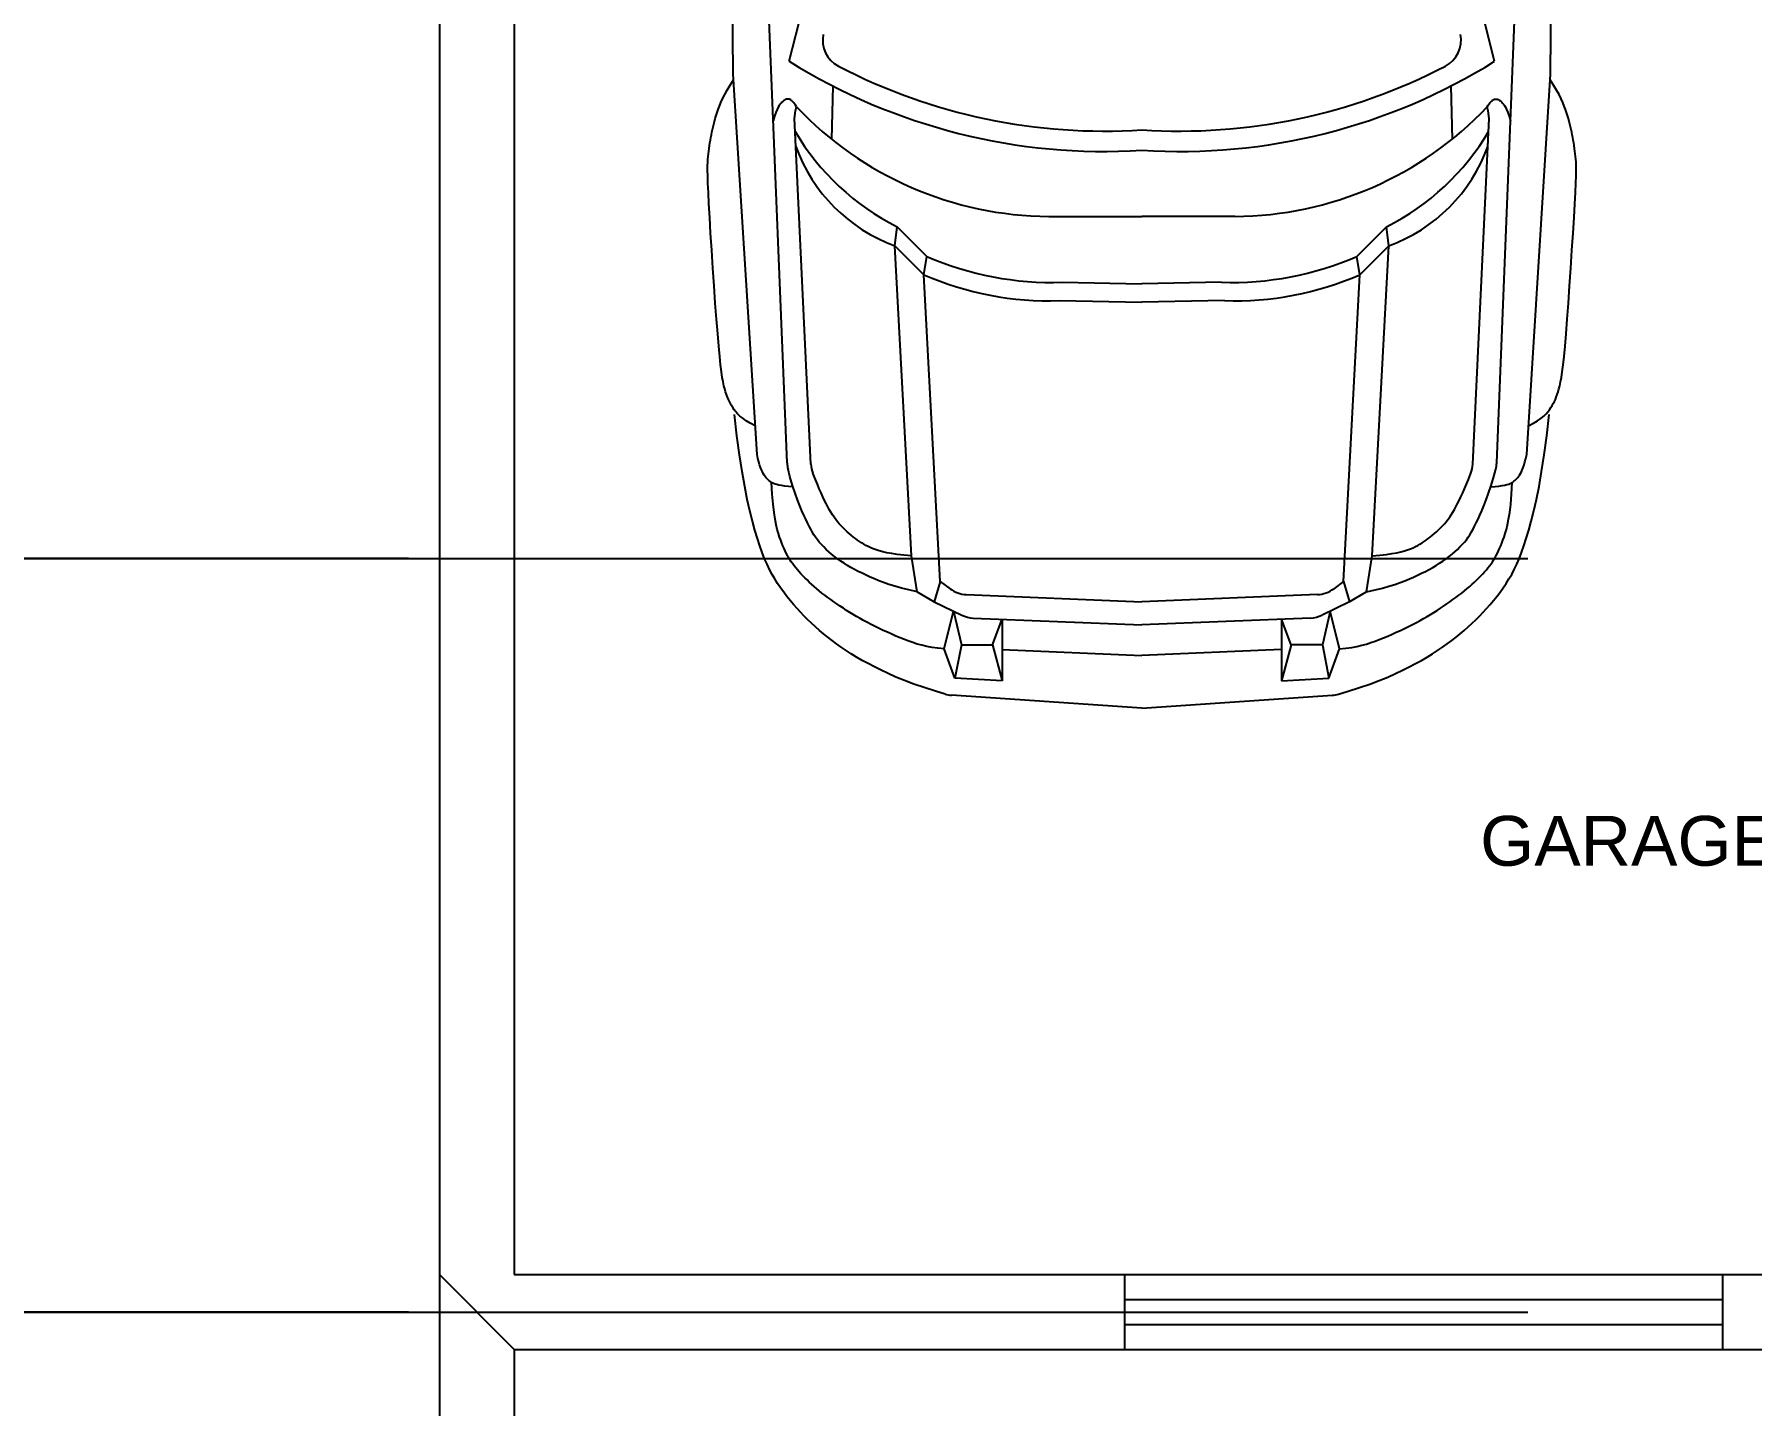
# Model space of a CAD drawing. Header units: inches. Extents: x -370 to 18, y -197 to 199.
# Drawn here: x -317.702 to -314.256, y 108.171 to 110.922 of the extents above; entities that cross this region are included whole.
import ezdxf
from ezdxf.enums import TextEntityAlignment as Align

# ---------------------------------------------------------------- set-up
doc = ezdxf.new("R2010")
doc.units = ezdxf.units.IN
doc.header["$MEASUREMENT"] = 0
doc.header["$PDMODE"] = 34
doc.header["$PDSIZE"] = 0.2
doc.linetypes.add('CENTER2', pattern=[28.575, 19.05, -3.175, 3.175, -3.175])
doc.layers.add('MUEBLES', color=7, linetype='Continuous')
doc.styles.get("Standard").update_dxf_attribs({"font": 'arial.ttf'})
doc.dimstyles.new('E100', dxfattribs={"dimtxt": 0.15, "dimasz": 0.15, "dimexe": 0.15, "dimexo": 0.0625, "dimgap": 0.09, "dimtad": 1, "dimzin": 0, "dimdsep": 46, "dimtxsty": 'Standard', "dimblk": 'DOTSMALL', "dimcen": 0.09, "dimdle": 0.15, "dimclrd": 1, "dimclre": 1, "dimclrt": 2, "dimazin": 0, "dimtfac": 1, "dimtofl": 0, "dimtmove": 1, "dimatfit": 1, "dimldrblk": 'OPEN90', "dimfxl": 1, "dimtolj": 1, "dimtzin": 0, "dimarcsym": 0})

# ---------------------------------------------------------------- blocks, each defined once
blk = doc.blocks.new('a4')
at = {"color": 1}
for p, q in [((172.198, 151.7936), (172.9613, 151.8413)), ((172.9613, 151.8413), (173.2106, 151.8435)), ((172.0645, 151.8028), (172.085, 151.8079)), ((172.085, 151.8079), (172.1082, 151.8131)), ((172.1082, 151.8131), (172.1344, 151.8183)), ((172.1344, 151.8183), (172.1642, 151.8236)), ((172.1642, 151.8236), (172.1978, 151.8287)), ((172.1978, 151.8287), (172.2358, 151.8339)), ((172.2358, 151.8339), (172.2785, 151.8389)), ((171.9676, 151.7686), (171.978, 151.7736)), ((171.978, 151.7736), (171.9892, 151.7785)), ((171.9892, 151.7785), (172.0014, 151.7833)), ((172.0014, 151.7833), (172.0149, 151.7881)), ((172.0149, 151.7881), (172.0298, 151.7929)), ((172.0298, 151.7929), (172.0462, 151.7978)), ((172.0462, 151.7978), (172.0645, 151.8028)), ((172.1815, 151.7334), (173.1717, 151.7733)), ((171.9135, 151.7337), (171.9219, 151.7401)), ((171.9219, 151.7401), (171.9305, 151.7463)), ((171.9305, 151.7463), (171.9394, 151.7523)), ((171.9394, 151.7523), (171.9485, 151.758)), ((171.9485, 151.758), (171.9578, 151.7634)), ((171.9578, 151.7634), (171.9676, 151.7686)), ((171.8742, 151.699), (171.8817, 151.7062)), ((171.8817, 151.7062), (171.8894, 151.7133)), ((171.8894, 151.7133), (171.8972, 151.7203)), ((171.8972, 151.7203), (171.9053, 151.7271)), ((171.9053, 151.7271), (171.9135, 151.7337)), ((172.0764, 151.6997), (172.0854, 151.7036)), ((172.0854, 151.7036), (172.0956, 151.7079)), ((172.0956, 151.7079), (172.1073, 151.7124)), ((172.1073, 151.7124), (172.1208, 151.7172)), ((172.1208, 151.7172), (172.1364, 151.7222)), ((172.1364, 151.7222), (172.1544, 151.7275)), ((172.1544, 151.7275), (172.1686, 151.7314)), ((172.1792, 151.6854), (172.8726, 151.7186)), ((172.9871, 151.7293), (173.5299, 151.5915)), ((171.8385, 151.6604), (171.8454, 151.6685)), ((171.8454, 151.6685), (171.8524, 151.6764)), ((171.8524, 151.6764), (171.8596, 151.6841)), ((171.8596, 151.6841), (171.8668, 151.6916)), ((171.8668, 151.6916), (171.8742, 151.699)), ((172.0176, 151.6644), (172.0225, 151.6687)), ((172.0225, 151.6687), (172.0274, 151.6726)), ((172.0274, 151.6726), (172.0323, 151.6762)), ((172.0323, 151.6762), (172.0374, 151.6796)), ((172.0374, 151.6796), (172.0428, 151.6828)), ((172.0428, 151.6828), (172.0485, 151.686)), ((172.0485, 151.686), (172.0546, 151.6892)), ((172.0546, 151.6892), (172.0612, 151.6925)), ((172.0612, 151.6925), (172.0685, 151.696)), ((172.0685, 151.696), (172.0764, 151.6997)), ((172.1213, 151.6652), (172.1296, 151.6688)), ((172.1296, 151.6688), (172.1386, 151.6726)), ((172.1386, 151.6726), (172.1483, 151.6766)), ((172.1483, 151.6766), (172.1605, 151.6814)), ((171.8116, 151.6248), (171.8182, 151.6342)), ((171.8182, 151.6342), (171.8249, 151.6432)), ((171.8249, 151.6432), (171.8317, 151.6519)), ((171.8317, 151.6519), (171.8385, 151.6604)), ((171.9889, 151.6319), (171.9935, 151.638)), ((171.9935, 151.638), (171.9982, 151.6439)), ((171.9982, 151.6439), (172.003, 151.6495)), ((172.003, 151.6495), (172.0078, 151.6548)), ((172.0078, 151.6548), (172.0127, 151.6598)), ((172.0127, 151.6598), (172.0176, 151.6644)), ((172.0635, 151.6323), (172.0679, 151.6357)), ((172.0679, 151.6357), (172.0724, 151.639)), ((172.0724, 151.639), (172.0772, 151.6423)), ((172.0772, 151.6423), (172.0823, 151.6455)), ((172.0823, 151.6455), (172.0877, 151.6486)), ((172.0877, 151.6486), (172.0935, 151.6518)), ((172.0935, 151.6518), (172.0997, 151.655)), ((172.0997, 151.655), (172.1063, 151.6583)), ((172.1063, 151.6583), (172.1135, 151.6617)), ((172.1135, 151.6617), (172.1213, 151.6652)), ((172.9374, 151.6415), (172.8308, 151.6439)), ((171.7918, 151.5939), (171.7984, 151.6047)), ((171.7984, 151.6047), (171.805, 151.615)), ((171.805, 151.615), (171.8116, 151.6248)), ((171.9677, 151.5979), (171.9717, 151.6051)), ((171.9717, 151.6051), (171.9758, 151.6121)), ((171.9758, 151.6121), (171.98, 151.6189)), ((171.98, 151.6189), (171.9844, 151.6255)), ((171.9844, 151.6255), (171.9889, 151.6319)), ((172.0295, 151.5961), (172.0327, 151.6003)), ((172.0327, 151.6003), (172.0361, 151.6045)), ((172.0361, 151.6045), (172.0396, 151.6087)), ((172.0396, 151.6087), (172.0433, 151.6128)), ((172.0433, 151.6128), (172.0471, 151.617)), ((172.0471, 151.617), (172.0511, 151.621)), ((172.0511, 151.621), (172.0551, 151.6249)), ((172.0551, 151.6249), (172.0593, 151.6287)), ((172.0593, 151.6287), (172.0635, 151.6323)), ((171.772, 151.558), (171.7787, 151.5706)), ((171.7787, 151.5706), (171.7853, 151.5826)), ((171.7853, 151.5826), (171.7918, 151.5939)), ((171.9487, 151.5582), (171.9524, 151.5666)), ((171.9524, 151.5666), (171.9562, 151.5748)), ((171.9562, 151.5748), (171.96, 151.5827)), ((171.96, 151.5827), (171.9638, 151.5904)), ((171.9638, 151.5904), (171.9677, 151.5979)), ((172.0092, 151.5604), (172.0113, 151.5656)), ((172.0113, 151.5656), (172.0136, 151.5705)), ((172.0136, 151.5705), (172.0159, 151.5751)), ((172.0159, 151.5751), (172.0184, 151.5795)), ((172.0184, 151.5795), (172.0209, 151.5838)), ((172.0209, 151.5838), (172.0236, 151.5879)), ((172.0236, 151.5879), (172.0265, 151.592)), ((172.0265, 151.592), (172.0295, 151.5961)), ((171.7518, 151.5149), (171.7586, 151.5304)), ((171.7586, 151.5304), (171.7653, 151.5447)), ((171.7653, 151.5447), (171.772, 151.558)), ((171.9376, 151.5291), (171.9413, 151.5396)), ((171.9413, 151.5396), (171.945, 151.5493)), ((171.945, 151.5493), (171.9487, 151.5582)), ((171.9995, 151.5234), (172.0013, 151.5331)), ((172.0013, 151.5331), (172.0031, 151.5413)), ((172.0031, 151.5413), (172.0051, 151.5485)), ((172.0051, 151.5485), (172.0071, 151.5548)), ((172.0071, 151.5548), (172.0092, 151.5604)), ((171.7378, 151.4792), (171.7448, 151.4979)), ((171.7448, 151.4979), (171.7518, 151.5149)), ((171.9265, 151.4892), (171.9302, 151.5041)), ((171.9302, 151.5041), (171.9339, 151.5173)), ((171.9339, 151.5173), (171.9376, 151.5291)), ((171.995, 151.4839), (172.617, 151.5169)), ((171.995, 151.4839), (171.9964, 151.4991)), ((171.9964, 151.4991), (171.9979, 151.5122)), ((171.9979, 151.5122), (171.9995, 151.5234)), ((172.617, 151.5169), (172.5589, 151.4587)), ((172.6552, 151.5126), (172.5958, 151.453)), ((172.617, 151.5169), (172.6552, 151.5126)), ((171.7306, 151.4585), (171.7378, 151.4792)), ((171.9229, 151.4725), (171.9028, 151.438)), ((171.9229, 151.4725), (171.9265, 151.4892)), ((171.9229, 151.4725), (171.995, 151.4839)), ((171.7175, 151.4163), (171.7232, 151.4355)), ((171.7232, 151.4355), (171.7306, 151.4585)), ((171.9028, 151.438), (171.876, 151.383)), ((171.9438, 151.426), (171.9028, 151.438)), ((171.9438, 151.426), (171.929, 151.4064)), ((171.9438, 151.426), (172.5589, 151.4587)), ((172.5589, 151.4587), (172.5958, 151.453)), ((171.6892, 151.0215), (171.7153, 151.4036)), ((171.7443, 151.3018), (171.7494, 151.3965)), ((171.7494, 151.3965), (171.8087, 151.4183)), ((171.8165, 151.3837), (171.7494, 151.3965)), ((171.8087, 151.4183), (171.884, 151.3993)), ((171.884, 151.3993), (171.8165, 151.3837)), ((171.8165, 151.3837), (171.8165, 151.3209)), ((171.8702, 151.3598), (171.8563, 151.0215)), ((171.9174, 151.3738), (171.9029, 151.0215)), ((171.8165, 151.3209), (171.7443, 151.3018)), ((171.8678, 151.3018), (171.7443, 151.3018)), ((171.8068, 151.3018), (171.7953, 151.0215)), ((171.8165, 151.3209), (171.8678, 151.3018)), ((172.5069, 151.1871), (172.5038, 151.0215)), ((172.6759, 151.2084), (172.6759, 151.0215)), ((172.5438, 151.1814), (172.5408, 151.0215)), ((171.6892, 151.0215), (171.7153, 150.6394)), ((171.8068, 150.7413), (171.7953, 151.0215)), ((171.8702, 150.6833), (171.8563, 151.0215)), ((171.9174, 150.6693), (171.9029, 151.0215)), ((172.5069, 150.8559), (172.5038, 151.0215)), ((172.5438, 150.8617), (172.5408, 151.0215)), ((172.6759, 150.8347), (172.6759, 151.0215)), ((171.8165, 150.7222), (171.7443, 150.7413)), ((171.7443, 150.7413), (171.7494, 150.6466)), ((171.8678, 150.7413), (171.7443, 150.7413)), ((171.8165, 150.7222), (171.8678, 150.7413)), ((171.8165, 150.6594), (171.8165, 150.7222)), ((171.8165, 150.6594), (171.7494, 150.6466)), ((171.7494, 150.6466), (171.8087, 150.6247)), ((171.8087, 150.6247), (171.884, 150.6438)), ((171.884, 150.6438), (171.8165, 150.6594)), ((171.9028, 150.6051), (171.876, 150.6601)), ((171.9438, 150.617), (171.929, 150.6367)), ((171.7175, 150.6268), (171.7232, 150.6076)), ((171.7232, 150.6076), (171.7306, 150.5846)), ((171.9438, 150.617), (171.9028, 150.6051)), ((171.9229, 150.5706), (171.9028, 150.6051)), ((171.9438, 150.617), (172.5589, 150.5843)), ((171.7306, 150.5846), (171.7378, 150.5639)), ((171.9229, 150.5706), (171.9265, 150.5538)), ((171.9229, 150.5706), (171.995, 150.5592)), ((172.5589, 150.5843), (172.5958, 150.5901)), ((172.617, 150.5261), (172.5589, 150.5843)), ((172.6552, 150.5305), (172.5958, 150.5901)), ((171.7378, 150.5639), (171.7448, 150.5452)), ((171.7448, 150.5452), (171.7518, 150.5282)), ((171.9265, 150.5538), (171.9302, 150.539)), ((171.9302, 150.539), (171.9339, 150.5258)), ((171.995, 150.5592), (172.617, 150.5261)), ((171.995, 150.5592), (171.9964, 150.544)), ((171.9964, 150.544), (171.9979, 150.5309)), ((171.9979, 150.5309), (171.9995, 150.5197)), ((172.617, 150.5261), (172.6552, 150.5305)), ((171.7518, 150.5282), (171.7586, 150.5127)), ((171.7586, 150.5127), (171.7653, 150.4984)), ((171.7653, 150.4984), (171.772, 150.485)), ((171.9339, 150.5258), (171.9376, 150.514)), ((171.9376, 150.514), (171.9413, 150.5034)), ((171.9413, 150.5034), (171.945, 150.4938)), ((171.9995, 150.5197), (172.0013, 150.51)), ((172.0013, 150.51), (172.0031, 150.5018)), ((172.0031, 150.5018), (172.0051, 150.4946)), ((171.772, 150.485), (171.7787, 150.4724)), ((171.7787, 150.4724), (171.7853, 150.4605)), ((171.945, 150.4938), (171.9487, 150.4849)), ((171.9487, 150.4849), (171.9524, 150.4765)), ((171.9524, 150.4765), (171.9562, 150.4683)), ((171.9562, 150.4683), (171.96, 150.4604)), ((172.0051, 150.4946), (172.0071, 150.4883)), ((172.0071, 150.4883), (172.0092, 150.4827)), ((172.0092, 150.4827), (172.0113, 150.4775)), ((172.0113, 150.4775), (172.0136, 150.4726)), ((172.0136, 150.4726), (172.0159, 150.468)), ((172.0159, 150.468), (172.0184, 150.4636)), ((172.0184, 150.4636), (172.0209, 150.4593)), ((171.7853, 150.4605), (171.7918, 150.4491)), ((171.7918, 150.4491), (171.7984, 150.4384)), ((171.7984, 150.4384), (171.805, 150.4281)), ((171.805, 150.4281), (171.8116, 150.4183)), ((171.96, 150.4604), (171.9638, 150.4527)), ((171.9638, 150.4527), (171.9677, 150.4452)), ((171.9677, 150.4452), (171.9717, 150.438)), ((171.9717, 150.438), (171.9758, 150.4309)), ((171.9758, 150.4309), (171.98, 150.4241)), ((172.0209, 150.4593), (172.0236, 150.4552)), ((172.0236, 150.4552), (172.0265, 150.4511)), ((172.0265, 150.4511), (172.0295, 150.447)), ((172.0295, 150.447), (172.0327, 150.4428)), ((172.0327, 150.4428), (172.0361, 150.4386)), ((172.0361, 150.4386), (172.0396, 150.4344)), ((172.0396, 150.4344), (172.0433, 150.4302)), ((172.0433, 150.4302), (172.0471, 150.4261)), ((172.9871, 150.3138), (173.5299, 150.4516)), ((171.8116, 150.4183), (171.8182, 150.4089)), ((171.8182, 150.4089), (171.8249, 150.3999)), ((171.8249, 150.3999), (171.8317, 150.3911)), ((171.98, 150.4241), (171.9844, 150.4176)), ((171.9844, 150.4176), (171.9889, 150.4112)), ((171.9889, 150.4112), (171.9935, 150.4051)), ((171.9935, 150.4051), (171.9982, 150.3992)), ((171.9982, 150.3992), (172.003, 150.3936)), ((172.003, 150.3936), (172.0078, 150.3883)), ((172.0471, 150.4261), (172.0511, 150.4221)), ((172.0511, 150.4221), (172.0551, 150.4182)), ((172.0551, 150.4182), (172.0593, 150.4144)), ((172.0593, 150.4144), (172.0635, 150.4108)), ((172.0635, 150.4108), (172.0679, 150.4074)), ((172.0679, 150.4074), (172.0724, 150.404)), ((172.0724, 150.404), (172.0772, 150.4008)), ((172.0772, 150.4008), (172.0823, 150.3976)), ((172.0823, 150.3976), (172.0877, 150.3945)), ((172.0877, 150.3945), (172.0935, 150.3913)), ((172.9374, 150.4015), (172.8308, 150.3992)), ((171.8317, 150.3911), (171.8385, 150.3827)), ((171.8385, 150.3827), (171.8454, 150.3746)), ((171.8454, 150.3746), (171.8524, 150.3667)), ((171.8524, 150.3667), (171.8596, 150.3589)), ((171.8596, 150.3589), (171.8668, 150.3514)), ((172.0078, 150.3883), (172.0127, 150.3833)), ((172.0127, 150.3833), (172.0176, 150.3787)), ((172.0176, 150.3787), (172.0225, 150.3744)), ((172.0225, 150.3744), (172.0274, 150.3705)), ((172.0274, 150.3705), (172.0323, 150.3669)), ((172.0323, 150.3669), (172.0374, 150.3635)), ((172.0374, 150.3635), (172.0428, 150.3602)), ((172.0428, 150.3602), (172.0485, 150.3571)), ((172.0935, 150.3913), (172.0997, 150.3881)), ((172.0997, 150.3881), (172.1063, 150.3848)), ((172.1063, 150.3848), (172.1135, 150.3814)), ((172.1135, 150.3814), (172.1213, 150.3779)), ((172.1213, 150.3779), (172.1296, 150.3742)), ((172.1296, 150.3742), (172.1386, 150.3705)), ((172.1386, 150.3705), (172.1483, 150.3665)), ((172.1483, 150.3665), (172.1605, 150.3617)), ((171.8668, 150.3514), (171.8742, 150.3441)), ((171.8742, 150.3441), (171.8817, 150.3369)), ((171.8817, 150.3369), (171.8894, 150.3298)), ((171.8894, 150.3298), (171.8972, 150.3228)), ((172.0485, 150.3571), (172.0546, 150.3539)), ((172.0546, 150.3539), (172.0612, 150.3506)), ((172.0612, 150.3506), (172.0685, 150.3471)), ((172.0685, 150.3471), (172.0764, 150.3434)), ((172.0764, 150.3434), (172.0854, 150.3394)), ((172.0854, 150.3394), (172.0956, 150.3352)), ((172.0956, 150.3352), (172.1073, 150.3307)), ((172.1073, 150.3307), (172.1208, 150.3259)), ((172.1208, 150.3259), (172.1364, 150.3209)), ((172.1792, 150.3576), (172.8726, 150.3245)), ((171.8972, 150.3228), (171.9053, 150.316)), ((171.9053, 150.316), (171.9135, 150.3094)), ((171.9135, 150.3094), (171.9219, 150.3029)), ((171.9219, 150.3029), (171.9305, 150.2967)), ((171.9305, 150.2967), (171.9394, 150.2908)), ((171.9394, 150.2908), (171.9485, 150.2851)), ((172.1364, 150.3209), (172.1544, 150.3155)), ((172.1544, 150.3155), (172.1686, 150.3117)), ((172.1815, 150.3097), (173.1717, 150.2698)), ((171.9485, 150.2851), (171.9578, 150.2796)), ((171.9578, 150.2796), (171.9676, 150.2745)), ((171.9676, 150.2745), (171.978, 150.2695)), ((171.978, 150.2695), (171.9892, 150.2646)), ((171.9892, 150.2646), (172.0014, 150.2598)), ((172.0014, 150.2598), (172.0149, 150.255)), ((172.0149, 150.255), (172.0298, 150.2502)), ((172.0298, 150.2502), (172.0462, 150.2453)), ((172.0462, 150.2453), (172.0645, 150.2403)), ((172.0645, 150.2403), (172.085, 150.2352)), ((172.085, 150.2352), (172.1082, 150.23)), ((172.1082, 150.23), (172.1344, 150.2247)), ((172.1344, 150.2247), (172.1642, 150.2195)), ((172.198, 150.2495), (172.9613, 150.2018)), ((172.1642, 150.2195), (172.1978, 150.2143)), ((172.1978, 150.2143), (172.2358, 150.2092)), ((172.2358, 150.2092), (172.2785, 150.2042)), ((172.9613, 150.2018), (173.2106, 150.1996))]:
    blk.add_line(p, q, dxfattribs=at)
for points in [[(172.2556, 151.7972), (172.261, 151.8072), (172.2661, 151.8155), (172.2709, 151.8223), (172.2755, 151.8279), (172.2799, 151.8325), (172.2841, 151.8362), (172.2882, 151.8393), (172.2923, 151.842), (172.2963, 151.8446), (172.3003, 151.8469), (172.3045, 151.8491), (172.3088, 151.8512), (172.3135, 151.8531), (172.3184, 151.855), (172.3238, 151.8567), (172.3297, 151.8584), (172.3362, 151.86), (172.3438, 151.8617), (172.353, 151.8633), (172.3642, 151.8649), (172.3781, 151.8667), (172.3951, 151.8685), (172.4157, 151.8704), (172.4404, 151.8726), (172.4695, 151.8749), (172.502, 151.8773), (172.5367, 151.8797), (172.5724, 151.8822), (172.6079, 151.8845), (172.642, 151.8867), (172.6735, 151.8886), (172.7011, 151.8901), (172.724, 151.8913), (172.7424, 151.8921), (172.7571, 151.8926), (172.7687, 151.8929), (172.7777, 151.8929), (172.7849, 151.8926), (172.7909, 151.8922), (172.7963, 151.8917), (172.8016, 151.8912), (172.807, 151.8905), (172.8124, 151.8897), (172.8179, 151.8889), (172.8233, 151.8881), (172.8287, 151.8871), (172.8342, 151.8861), (172.8395, 151.8851), (172.8449, 151.884), (172.8502, 151.8829), (172.8556, 151.8817), (172.8611, 151.8804), (172.8666, 151.8789), (172.8723, 151.8773), (172.8781, 151.8756), (172.8842, 151.8737), (172.8905, 151.8715), (172.8972, 151.8691), (172.9043, 151.8662), (172.9119, 151.8627), (172.9202, 151.8585), (172.9292, 151.8535), (172.9391, 151.8476), (172.95, 151.8406)], [(172.1336, 151.7213), (172.1342, 151.7304), (172.1349, 151.738), (172.1358, 151.7443), (172.1368, 151.7496), (172.1378, 151.7539), (172.139, 151.7575), (172.1403, 151.7606), (172.1416, 151.7632), (172.143, 151.7656), (172.1445, 151.7679), (172.1461, 151.77), (172.1478, 151.772), (172.1498, 151.7739), (172.152, 151.7757), (172.1544, 151.7775), (172.1571, 151.7793), (172.1601, 151.7811), (172.1636, 151.7829), (172.1676, 151.7848), (172.1721, 151.7866), (172.1773, 151.7884), (172.1833, 151.7902), (172.1902, 151.7919), (172.198, 151.7936)], [(171.8087, 151.4183), (171.8098, 151.431), (171.8113, 151.4425), (171.8132, 151.4531), (171.8155, 151.4629), (171.818, 151.4721), (171.8209, 151.4809), (171.8239, 151.4894), (171.8272, 151.4979), (171.8306, 151.5064), (171.8341, 151.5149), (171.8377, 151.5235), (171.8415, 151.532), (171.8453, 151.5404), (171.8492, 151.5487), (171.8531, 151.5568), (171.8571, 151.5646), (171.8611, 151.5723), (171.8651, 151.5797), (171.8692, 151.5868), (171.8732, 151.5938), (171.8773, 151.6006), (171.8815, 151.6073), (171.8856, 151.6139), (171.8899, 151.6204), (171.8941, 151.6269), (171.8985, 151.6332), (171.9028, 151.6395), (171.9072, 151.6457), (171.9116, 151.6517), (171.916, 151.6576), (171.9204, 151.6633), (171.9249, 151.6688), (171.9293, 151.6742), (171.9336, 151.6793), (171.938, 151.6841), (171.9423, 151.6888), (171.9466, 151.6933), (171.9508, 151.6976), (171.955, 151.7016), (171.9591, 151.7055), (171.9632, 151.7092), (171.9672, 151.7127), (171.9712, 151.716), (171.9752, 151.7191), (171.9792, 151.7221), (171.9832, 151.7249), (171.9873, 151.7276), (171.9915, 151.7302), (171.9957, 151.7326), (172.0001, 151.7349), (172.0047, 151.7372), (172.0096, 151.7394), (172.0147, 151.7416), (172.0203, 151.7438), (172.0262, 151.746), (172.0326, 151.7483), (172.0396, 151.7506), (172.0476, 151.7529), (172.0571, 151.7552), (172.0684, 151.7574), (172.0822, 151.7595), (172.0988, 151.7614), (172.1187, 151.7632), (172.1424, 151.7646)], [(172.896, 151.7145), (172.899, 151.7164), (172.9015, 151.7182), (172.9036, 151.7198), (172.9053, 151.7212), (172.9067, 151.7225), (172.9079, 151.7238), (172.9088, 151.7249), (172.9095, 151.726), (172.9102, 151.727), (172.9106, 151.728), (172.911, 151.7289), (172.9112, 151.7299), (172.9114, 151.7308), (172.9114, 151.7318), (172.9113, 151.7328), (172.9112, 151.7337), (172.9109, 151.7348), (172.9106, 151.7358), (172.9102, 151.7369), (172.9095, 151.7381), (172.9088, 151.7394), (172.9078, 151.7407), (172.9066, 151.7421), (172.9052, 151.7437), (172.9034, 151.7453), (172.9013, 151.7471), (172.8984, 151.749), (172.8948, 151.7511), (172.8901, 151.7533), (172.8842, 151.7557), (172.8769, 151.7583), (172.868, 151.7611)], [(172.8726, 151.7186), (172.888, 151.7164), (172.896, 151.7145)], [(171.8087, 150.6247), (171.8098, 150.6121), (171.8113, 150.6006), (171.8132, 150.59), (171.8155, 150.5802), (171.818, 150.571), (171.8209, 150.5622), (171.8239, 150.5536), (171.8272, 150.5452), (171.8306, 150.5367), (171.8341, 150.5281), (171.8377, 150.5196), (171.8415, 150.5111), (171.8453, 150.5027), (171.8492, 150.4944), (171.8531, 150.4863), (171.8571, 150.4784), (171.8611, 150.4708), (171.8651, 150.4634), (171.8692, 150.4563), (171.8732, 150.4493), (171.8773, 150.4424), (171.8815, 150.4358), (171.8856, 150.4292), (171.8899, 150.4227), (171.8941, 150.4162), (171.8985, 150.4098), (171.9028, 150.4036), (171.9072, 150.3974), (171.9116, 150.3913), (171.916, 150.3855), (171.9204, 150.3798), (171.9249, 150.3742), (171.9293, 150.3689), (171.9336, 150.3638), (171.938, 150.3589), (171.9423, 150.3543), (171.9466, 150.3498), (171.9508, 150.3455), (171.955, 150.3414), (171.9591, 150.3376), (171.9632, 150.3339), (171.9672, 150.3304), (171.9712, 150.3271), (171.9752, 150.324), (171.9792, 150.321), (171.9832, 150.3182), (171.9873, 150.3155), (171.9915, 150.3129), (171.9957, 150.3105), (172.0001, 150.3081), (172.0047, 150.3059), (172.0096, 150.3037), (172.0147, 150.3015), (172.0203, 150.2993), (172.0262, 150.2971), (172.0326, 150.2948), (172.0396, 150.2925), (172.0476, 150.2902), (172.0571, 150.2879), (172.0684, 150.2857), (172.0822, 150.2836), (172.0988, 150.2816), (172.1187, 150.2799), (172.1424, 150.2785)], [(172.896, 150.3286), (172.899, 150.3266), (172.9015, 150.3249), (172.9036, 150.3233), (172.9053, 150.3219), (172.9067, 150.3205), (172.9079, 150.3193), (172.9088, 150.3182), (172.9095, 150.3171), (172.9102, 150.3161), (172.9106, 150.3151), (172.911, 150.3141), (172.9112, 150.3132), (172.9114, 150.3122), (172.9114, 150.3113), (172.9113, 150.3103), (172.9112, 150.3093), (172.9109, 150.3083), (172.9106, 150.3073), (172.9102, 150.3061), (172.9095, 150.305), (172.9088, 150.3037), (172.9078, 150.3024), (172.9066, 150.301), (172.9052, 150.2994), (172.9034, 150.2978), (172.9013, 150.296), (172.8984, 150.2941), (172.8948, 150.292), (172.8901, 150.2898), (172.8842, 150.2874), (172.8769, 150.2848), (172.868, 150.282)], [(172.8726, 150.3245), (172.888, 150.3267), (172.896, 150.3286)], [(172.1336, 150.3218), (172.1342, 150.3127), (172.1349, 150.3051), (172.1358, 150.2987), (172.1368, 150.2935), (172.1378, 150.2892), (172.139, 150.2856), (172.1403, 150.2825), (172.1416, 150.2799), (172.143, 150.2774), (172.1445, 150.2752), (172.1461, 150.2731), (172.1478, 150.2711), (172.1498, 150.2692), (172.152, 150.2674), (172.1544, 150.2656), (172.1571, 150.2638), (172.1601, 150.262), (172.1636, 150.2602), (172.1676, 150.2583), (172.1721, 150.2565), (172.1773, 150.2547), (172.1833, 150.2529), (172.1902, 150.2512), (172.198, 150.2495)], [(172.2556, 150.2459), (172.261, 150.2359), (172.2661, 150.2276), (172.2709, 150.2207), (172.2755, 150.2152), (172.2799, 150.2106), (172.2841, 150.2069), (172.2882, 150.2038), (172.2923, 150.201), (172.2963, 150.1985), (172.3003, 150.1962), (172.3045, 150.194), (172.3088, 150.1919), (172.3135, 150.19), (172.3184, 150.1881), (172.3238, 150.1864), (172.3297, 150.1847), (172.3362, 150.183), (172.3438, 150.1814), (172.353, 150.1798), (172.3642, 150.1781), (172.3781, 150.1764), (172.3951, 150.1746), (172.4157, 150.1726), (172.4404, 150.1705), (172.4695, 150.1682), (172.502, 150.1658), (172.5367, 150.1633), (172.5724, 150.1609), (172.6079, 150.1586), (172.642, 150.1564), (172.6735, 150.1545), (172.7011, 150.153), (172.724, 150.1518), (172.7424, 150.1509), (172.7571, 150.1504), (172.7687, 150.1502), (172.7777, 150.1502), (172.7849, 150.1504), (172.7909, 150.1508), (172.7963, 150.1513), (172.8016, 150.1519), (172.807, 150.1526), (172.8124, 150.1533), (172.8179, 150.1542), (172.8233, 150.155), (172.8287, 150.156), (172.8342, 150.1569), (172.8395, 150.158), (172.8449, 150.159), (172.8502, 150.1602), (172.8556, 150.1614), (172.8611, 150.1627), (172.8666, 150.1642), (172.8723, 150.1657), (172.8781, 150.1675), (172.8842, 150.1694), (172.8905, 150.1715), (172.8972, 150.174), (172.9043, 150.1769), (172.9119, 150.1804), (172.9202, 150.1846), (172.9292, 150.1895), (172.9391, 150.1955), (172.95, 150.2025)]]:
    blk.add_lwpolyline(points, dxfattribs=at)
for centre, radius, start, end in [((172.1839, 151.6751), 0.0584, 92.3081, 105.2022), ((172.9293, 151.4034), 0.3323, 109.8795, 160.013), ((173.0984, 151.2903), 0.4958, 120.5374, 153.3626), ((173.3784, 151.2038), 0.7025, 133.3678, 179.6227), ((174.0007, 151.0973), 1.1944, 148.0584, 183.6387), ((172.182, 151.6271), 0.0584, 92.7359, 111.6043), ((173.0294, 151.6035), 0.0584, 78.3608, 152.4759), ((174.0007, 151.0973), 1.1536, 152.4759, 183.7678), ((173.1332, 151.208), 0.6266, 156.4155, 181.9098), ((173.1701, 151.2023), 0.6266, 156.4155, 181.9098), ((171.7735, 151.3997), 0.0584, 163.5098, 176.1031), ((171.9757, 151.3714), 0.0584, 143.1073, 177.6524), ((171.9285, 151.3574), 0.0584, 154.0545, 177.6524), ((174.0007, 150.9457), 1.1944, 176.3613, 211.9416), ((174.0007, 150.9457), 1.1536, 176.2322, 207.5241), ((173.1332, 150.8351), 0.6266, 178.0902, 203.5845), ((173.1701, 150.8408), 0.6266, 178.0902, 203.5845), ((173.3784, 150.8393), 0.7025, 180.3773, 226.6322), ((171.9285, 150.6857), 0.0584, 182.3476, 205.9455), ((171.9757, 150.6717), 0.0584, 182.3476, 216.8927), ((171.7735, 150.6434), 0.0584, 183.8969, 196.4902), ((173.0984, 150.7528), 0.4958, 206.6374, 239.4626), ((172.9293, 150.6397), 0.3323, 199.987, 250.1205), ((173.0294, 150.4396), 0.0584, 207.5241, 281.6392), ((172.182, 150.416), 0.0584, 248.3957, 267.2641), ((172.1839, 150.368), 0.0584, 254.7978, 267.6919)]:
    blk.add_arc(centre, radius, start, end, dxfattribs=at)
blk = doc.blocks.new('EJE NORTE NUEVO')
at = {"color": 2, "linetype": 'CENTER2'}
blk.add_line((0, 2.5579), (0, -2.5579), dxfattribs=at)
at = {"color": 4}
blk.add_attdef('A', text='', height=0.3581, dxfattribs=at).set_placement((0, 2.9051), align=Align.MIDDLE_CENTER)
blk = doc.blocks.new('_DotSmall')
at = {"color": 0, "linetype": 'ByBlock', "const_width": 0.5}
blk.add_lwpolyline([(-0.0625, 0, 1), (0.0625, 0, 1)], format="xyb", close=True, dxfattribs=at)
blk = doc.blocks.new('*D79')
at = {"color": 1, "lineweight": -2, "transparency": 16777216}
for p, q in [((-318.2488, 114.3591), (-318.2488, 109.7207)), ((-316.9513, 114.2091), (-318.3988, 114.2091)), ((-316.9513, 109.8707), (-318.3988, 109.8707))]:
    blk.add_line(p, q, dxfattribs=at)
at = {"layer": 'DEFPOINTS', "color": 0, "transparency": 16777216}
for p in [(-316.8888, 114.2091), (-318.2488, 109.8707), (-316.8888, 109.8707)]:
    blk.add_point(p, dxfattribs=at)
at = {"color": 1, "lineweight": -2, "transparency": 16777216, "xscale": 0.15, "yscale": 0.15, "zscale": 0.15}
for p, rotation in [((-318.2488, 114.2091), 90), ((-318.2488, 109.8707), 270)]:
    blk.add_blockref('_DotSmall', p, dxfattribs=dict(at, rotation=rotation))
at = {"color": 2, "transparency": 16777216, "insert": (-318.4154, 112.0399), "char_height": 0.15, "attachment_point": 5, "rotation": 90}
blk.add_mtext('\\A1;4.34', dxfattribs=at)
blk = doc.blocks.new('_Open90')
at = {"color": 0, "linetype": 'ByBlock', "lineweight": -2}
for p, q in [((-0.5, 0.5), (0, 0)), ((0, 0), (-1, 0)), ((0, 0), (-0.5, -0.5))]:
    blk.add_line(p, q, dxfattribs=at)
blk = doc.blocks.new('*D80')
at = {"color": 1, "lineweight": -2, "transparency": 16777216}
for p, q in [((-318.2496, 110.0207), (-318.2496, 108.2091)), ((-317.4006, 109.8707), (-318.3996, 109.8707)), ((-316.9513, 108.3591), (-318.3996, 108.3591))]:
    blk.add_line(p, q, dxfattribs=at)
at = {"layer": 'DEFPOINTS', "color": 0, "transparency": 16777216}
for p in [(-317.3381, 109.8707), (-318.2496, 108.3591), (-316.8888, 108.3591)]:
    blk.add_point(p, dxfattribs=at)
at = {"color": 1, "lineweight": -2, "transparency": 16777216, "xscale": 0.15, "yscale": 0.15, "zscale": 0.15}
for p, rotation in [((-318.2496, 109.8707), 90), ((-318.2496, 108.3591), 270)]:
    blk.add_blockref('_DotSmall', p, dxfattribs=dict(at, rotation=rotation))
at = {"color": 2, "transparency": 16777216, "insert": (-318.4162, 109.1149), "char_height": 0.15, "attachment_point": 5, "rotation": 90}
blk.add_mtext('\\A1;1.51', dxfattribs=at)
blk = doc.blocks.new('*D81')
at = {"color": 1, "lineweight": -2, "transparency": 16777216}
for p, q in [((-318.2488, 108.5091), (-318.2488, 105.2091)), ((-316.9513, 108.3591), (-318.3988, 108.3591)), ((-316.9513, 105.3591), (-318.3988, 105.3591))]:
    blk.add_line(p, q, dxfattribs=at)
at = {"layer": 'DEFPOINTS', "color": 0, "transparency": 16777216}
for p in [(-316.8888, 108.3591), (-318.2488, 105.3591), (-316.8888, 105.3591)]:
    blk.add_point(p, dxfattribs=at)
at = {"color": 1, "lineweight": -2, "transparency": 16777216, "xscale": 0.15, "yscale": 0.15, "zscale": 0.15}
for p, rotation in [((-318.2488, 108.3591), 90), ((-318.2488, 105.3591), 270)]:
    blk.add_blockref('_DotSmall', p, dxfattribs=dict(at, rotation=rotation))
at = {"color": 2, "transparency": 16777216, "insert": (-318.4154, 106.8591), "char_height": 0.15, "attachment_point": 5, "rotation": 90}
blk.add_mtext('\\A1;3.00', dxfattribs=at)
blk = doc.blocks.new('*D82')
at = {"color": 1, "lineweight": -2, "transparency": 16777216}
for p, q in [((-319.048, 114.4341), (-319.048, 105.1341)), ((-316.9513, 114.2841), (-319.198, 114.2841)), ((-316.9513, 105.2841), (-319.198, 105.2841))]:
    blk.add_line(p, q, dxfattribs=at)
at = {"layer": 'DEFPOINTS', "color": 0, "transparency": 16777216}
for p in [(-316.8888, 114.2841), (-319.048, 105.2841), (-316.8888, 105.2841)]:
    blk.add_point(p, dxfattribs=at)
at = {"color": 1, "lineweight": -2, "transparency": 16777216, "xscale": 0.15, "yscale": 0.15, "zscale": 0.15}
for p, rotation in [((-319.048, 114.2841), 90), ((-319.048, 105.2841), 270)]:
    blk.add_blockref('_DotSmall', p, dxfattribs=dict(at, rotation=rotation))
at = {"color": 2, "transparency": 16777216, "insert": (-319.2146, 109.7841), "char_height": 0.15, "attachment_point": 5, "rotation": 90}
blk.add_mtext('\\A1;9.00', dxfattribs=at)

msp = doc.modelspace()

# ---------------------------------------------------------------- linework, layer by layer
at = {"color": 4}
for p, q in [((-316.88881, 114.28411), (-316.88881, 105.28411)), ((-316.73881, 114.28411), (-316.73881, 108.43411)), ((-316.73881, 108.43411), (-315.51381, 108.43411)), ((-315.51381, 108.28411), (-315.51381, 108.43411)), ((-314.31381, 108.28411), (-314.31381, 108.43411)), ((-314.31381, 108.43411), (-314.16381, 108.43411)), ((-316.73881, 108.28411), (-315.51381, 108.28411)), ((-316.73881, 108.28411), (-316.73881, 105.43411)), ((-314.31381, 108.28411), (-314.16381, 108.28411))]:
    msp.add_line(p, q, dxfattribs=at)
msp.add_line((-316.73881, 108.28411), (-316.88881, 108.43411))
at = {"color": 1}
for p, q in [((-315.51381, 108.43411), (-314.31381, 108.43411)), ((-315.51381, 108.28411), (-314.31381, 108.28411))]:
    msp.add_line(p, q, dxfattribs=at)
at = {"color": 2}
for p, q in [((-315.51381, 108.38411), (-314.31381, 108.38411)), ((-315.51381, 108.33411), (-314.31381, 108.33411))]:
    msp.add_line(p, q, dxfattribs=at)

# ---------------------------------------------------------------- block references
at = {"rotation": 90}
for p in [(-317.26308, 109.87071), (-317.26308, 108.35911)]:
    msp.add_blockref('EJE NORTE NUEVO', p, dxfattribs=at)
at = {"layer": 'MUEBLES', "rotation": 90}
msp.add_blockref('a4', (-164.45818, -62.11876), dxfattribs=at)

# ---------------------------------------------------------------- texts
at = {"color": 2, "insert": (-314.80098, 109.35443), "char_height": 0.1, "attachment_point": 1}
msp.add_mtext('GARAGE 2 VEHICULOS', dxfattribs=at)

# ---------------------------------------------------------------- dimensions: what is measured, and where the dimension line sits
for base, p1, p2, picture, middle in [((-319.04803, 105.28411), (-316.88881, 114.28411), (-316.88881, 105.28411), '*D82', (-319.21462, 109.78411)), ((-318.24881, 109.87071), (-316.88881, 114.20911), (-316.88881, 109.87071), '*D79', (-318.41545, 112.03991)), ((-318.24959, 108.35911), (-317.33808, 109.87071), (-316.88881, 108.35911), '*D80', (-318.41618, 109.11491)), ((-318.24881, 105.35911), (-316.88881, 108.35911), (-316.88881, 105.35911), '*D81', (-318.41545, 106.85911))]:
    dim = msp.add_linear_dim(base=base, p1=p1, p2=p2, angle=90, dimstyle='E100')
    dim.commit()
    dim.dimension.update_dxf_attribs({"geometry": picture, "text_midpoint": middle})

doc.saveas('drawing.dxf')
